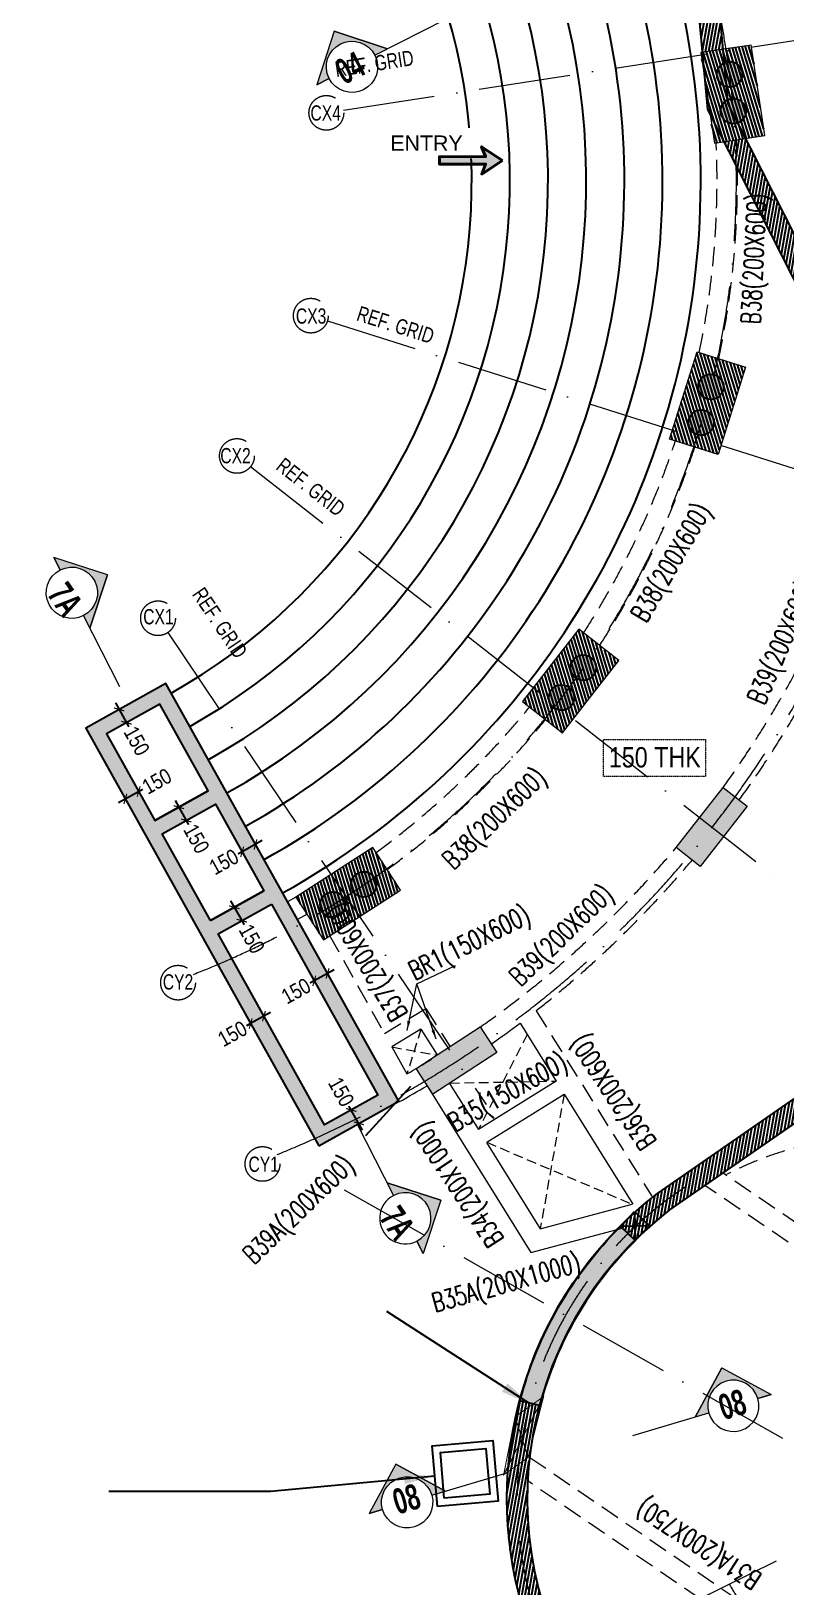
# Model space of a CAD drawing. Header units: millimetres. Extents: x -5862 to 43123, y 1699 to 58233.
# Drawn here: x 4951 to 12367, y 20808 to 36097 of the extents above; entities that cross this region are included whole.
import ezdxf

# ---------------------------------------------------------------- set-up
doc = ezdxf.new("R2010")
doc.units = ezdxf.units.MM
for name, pattern in [('ACAD_ISO10W100', [18, 12, -3, 0, -3]), ('CONTINOUS', [0]), ('HIDDEN', [9.525, 6.35, -3.175]), ('Overhead', [3.96875, 2.38125, -1.5875])]:
    doc.linetypes.add(name, pattern=pattern)
doc.layers.add('Arch-Comments', color=30, linetype='Continuous', plot=False)
for name, color, linetype in [('Dimension', 6, 'Continuous'), ('elec', 141, 'Continuous'), ('FF-SLEEVE', 1, 'Continuous'), ('FIRE', 1, 'Continuous'), ('Hatch', 8, 'Continuous'), ('Hidden', 8, 'HIDDEN'), ('S- Structural', 5, 'Continuous'), ('Staircase', 14, 'Continuous'), ('STR-RC WALL', 4, 'Continuous'), ('Structural', 5, 'Continuous')]:
    doc.layers.add(name, color=color, linetype=linetype)
for name, color, linetype, lineweight in [('Elevation-1', 41, 'Continuous', 20), ('G-ANNO-SYMB', 111, 'Continuous', 9), ('Grids', 252, 'ACAD_ISO10W100', 5), ('S - SLAB TXT', 2, 'Continuous', 13), ('S-BEAM-IDEN', 2, 'Continuous', 9), ('S-COL HATCH', 8, 'Continuous', 0), ('S-COLUMN', 6, 'Continuous', 9), ('slab thk box', 8, 'Continuous', 15), ('STR-BEAM', 2, 'CONTINOUS', 18), ('STR-CUTOUT', 1, 'Continuous', 13), ('STR-LEVEL TEXT', 110, 'Continuous', 30), ('Wall', 2, 'Continuous', 40)]:
    doc.layers.add(name, color=color, linetype=linetype, lineweight=lineweight)
doc.styles.add('Dim.s & Anno.(Misc.)', font='ARIALN.TTF')
doc.styles.add('EL', font='swisscl.ttf')
doc.styles.add('ROMANS', font='simplex.shx', dxfattribs={"width": 0.75})
doc.styles.add('S - GRID TXT', font='ARIALN.TTF')
doc.styles.add('SOBHA', font='swisscl.ttf')
doc.styles.add('SOBHA SMALL', font='arial.ttf')
doc.styles.add('Swis721 LtCn BT_B', font='', dxfattribs={"width": 0.9, "height": 250})
doc.styles.get('Swis721 LtCn BT_B').set_extended_font_data('Swis721 LtCn BT', bold=True)
doc.dimstyles.new('A-GFC-100', dxfattribs={"dimtxt": 200, "dimasz": 100, "dimexe": 100, "dimexo": 0, "dimgap": 0, "dimtad": 0, "dimdec": 0, "dimzin": 1, "dimdsep": 46, "dimtxsty": 'Dim.s & Anno.(Misc.)', "dimblk": 'ARCHTICK', "dimcen": 0, "dimdle": 100, "dimclrd": 8, "dimclre": 8, "dimclrt": 6, "dimazin": 2, "dimtfac": 1, "dimtdec": 0, "dimtmove": 0, "dimatfit": 3, "dimfxl": 1, "dimtolj": 1, "dimlwd": -1, "dimlwe": 9, "dimarcsym": 0})
doc.dimstyles.new('A-GFC-75', dxfattribs={"dimtxt": 150, "dimasz": 75, "dimexe": 75, "dimexo": 0, "dimgap": 0, "dimtad": 0, "dimdec": 0, "dimzin": 1, "dimdsep": 46, "dimtxsty": 'Dim.s & Anno.(Misc.)', "dimblk": 'ARCHTICK', "dimcen": 0, "dimdle": 75, "dimclrd": 8, "dimclre": 8, "dimclrt": 6, "dimazin": 2, "dimtfac": 1, "dimtdec": 0, "dimtmove": 0, "dimatfit": 3, "dimfxl": 1, "dimtfill": 1, "dimtolj": 1, "dimlwd": -1, "dimlwe": 9, "dimarcsym": 0})
doc.dimstyles.new('S-75', dxfattribs={"dimscale": 75, "dimtxt": 2.5, "dimasz": 1.25, "dimexe": 1, "dimexo": 1, "dimgap": 0.5, "dimtad": 1, "dimdec": 0, "dimrnd": 0.0005, "dimzin": 0, "dimdsep": 46, "dimtxsty": 'EL', "dimblk": 'ARCHTICK', "dimcen": 0.09, "dimdle": 1.5, "dimclrd": 251, "dimclre": 251, "dimclrt": 3, "dimadec": 0, "dimazin": 0, "dimtfac": 1, "dimtdec": 0, "dimtofl": 0, "dimtmove": 0, "dimatfit": 3, "dimfxl": 2, "dimtolj": 1, "dimtzin": 0, "dimlwd": -1, "dimlwe": -1, "dimarcsym": 0})
pattern_1 = [(106.919053, (-45735.756, 123313.94), (-30.37576, -9.239896), [])]

# ---------------------------------------------------------------- blocks, each defined once
blk = doc.blocks.new('_ArchTick')
at = {"color": 0, "linetype": 'ByBlock', "const_width": 0.15}
blk.add_lwpolyline([(-0.5, -0.5), (0.5, 0.5)], dxfattribs=at)
blk = doc.blocks.new('*U49')
blk.add_hatch(color=9).paths.add_polyline_path([(-129, 112), (-230, 85), (0, 0), (-12, 244), (-70, 155), (-339, 519), (-397, 476)])
at = {"color": 0}
blk.add_lwpolyline([(0, 0), (-230, 85), (-129, 112), (-397, 476), (-339, 519), (-70, 155), (-12, 244), (0, 0)], dxfattribs=at)
blk = doc.blocks.new('A$Ce47450c8')
at = {"layer": 'G-ANNO-SYMB', "extrusion": (0, 0, -1)}
h = blk.add_hatch(color=9, dxfattribs=at)
edge = h.paths.add_edge_path(flags=0)
edge.add_line((-137, 252), (0, 252))
edge.add_line((0, 252), (-390, 643))
edge.add_line((-390, 643), (-781, 252))
edge.add_line((-781, 252), (-642, 252))
edge.add_arc((-389, 252), 252, 0, 180, ccw=False)
for p, q in [((390, 643), (0, 252)), ((390, 643), (781, 252)), ((137, 252), (0, 252)), ((642, 252), (781, 252))]:
    blk.add_line(p, q, dxfattribs=at)
at = {"layer": 'G-ANNO-SYMB', "color": 1, "extrusion": (0, 0, -1)}
for p, q in [((390, 643), (0, 252)), ((781, 252), (390, 643)), ((0, 252), (137, 252))]:
    blk.add_line(p, q, dxfattribs=at)
at = {"layer": 'G-ANNO-SYMB', "color": 2, "extrusion": (0, 0, -1)}
blk.add_line((642, 252), (1423, 252), dxfattribs=at)
at = {"layer": 'G-ANNO-SYMB', "color": 5, "extrusion": (0, 0, -1)}
blk.add_line((642, 252), (781, 252), dxfattribs=at)
at = {"layer": 'G-ANNO-SYMB', "extrusion": (0, 0, -1)}
blk.add_arc((-389, 252), 252, 0, 180, dxfattribs=at)
at = {"layer": 'G-ANNO-SYMB', "color": 2, "extrusion": (0, 0, -1)}
for start, end in [(0, 180), (180, 0)]:
    blk.add_arc((-389, 252), 252, start, end, dxfattribs=at)
blk = doc.blocks.new('*D27')
at = {"layer": 'Dimension', "color": 8, "ltscale": 20, "transparency": 16777216}
for p, q in [((24803805, 12477975), (24803915, 12477779)), ((24803915, 12477779), (24803951, 12477713))]:
    blk.add_line(p, q, dxfattribs=at)
at = {"layer": 'Dimension', "color": 8, "linetype": 'HIDDEN', "lineweight": 9, "ltscale": 20, "transparency": 16777216}
for p, q in [((24803842, 12477910), (24803907, 12477947)), ((24803915, 12477779), (24803980, 12477816))]:
    blk.add_line(p, q, dxfattribs=at)
at = {"layer": 'Dimension', "color": 8, "ltscale": 20, "transparency": 16777216, "xscale": 75, "yscale": 75, "zscale": 75}
for p, rotation in [((24803842, 12477910), 119.1529117339064), ((24803915, 12477779), 299.1529117339064)]:
    blk.add_blockref('_ArchTick', p, dxfattribs=dict(at, rotation=rotation))
at = {"layer": 'Dimension', "color": 6, "ltscale": 20, "transparency": 16777216, "insert": (24804015, 12477600), "char_height": 150, "attachment_point": 5, "rotation": 299.1529, "style": 'Dim.s & Anno.(Misc.)', "bg_fill": 3, "box_fill_scale": 1.1, "bg_fill_color": 9, "bg_fill_true_color": 13158600, "bg_fill_transparency": 0}
blk.add_mtext('\\A1;150', dxfattribs=at)
blk = doc.blocks.new('*D28')
at = {"layer": 'Dimension', "color": 8, "linetype": 'HIDDEN', "lineweight": 9, "ltscale": 20, "transparency": 16777216}
for p, q in [((24804416, 12476942), (24804321, 12476889)), ((24804489, 12476811), (24804394, 12476758))]:
    blk.add_line(p, q, dxfattribs=at)
at = {"layer": 'Dimension', "color": 8, "ltscale": 20, "transparency": 16777216}
for p, q in [((24804350, 12476991), (24804460, 12476795)), ((24804460, 12476795), (24804496, 12476729))]:
    blk.add_line(p, q, dxfattribs=at)
at = {"layer": 'Dimension', "color": 8, "ltscale": 20, "transparency": 16777216, "xscale": 75, "yscale": 75, "zscale": 75}
for p, rotation in [((24804387, 12476926), 119.1529118311303), ((24804460, 12476795), 299.1529118311303)]:
    blk.add_blockref('_ArchTick', p, dxfattribs=dict(at, rotation=rotation))
at = {"layer": 'Dimension', "color": 6, "ltscale": 20, "transparency": 16777216, "insert": (24804559, 12476616), "char_height": 150, "attachment_point": 5, "rotation": 299.1529, "style": 'Dim.s & Anno.(Misc.)', "bg_fill": 3, "box_fill_scale": 1.1, "bg_fill_color": 9, "bg_fill_true_color": 13158600, "bg_fill_transparency": 0}
blk.add_mtext('\\A1;150', dxfattribs=at)
blk = doc.blocks.new('*D29')
at = {"layer": 'Dimension', "color": 8, "ltscale": 20, "transparency": 16777216}
for p, q in [((24805536, 12474934), (24805500, 12474999)), ((24805646, 12474737), (24805536, 12474934))]:
    blk.add_line(p, q, dxfattribs=at)
at = {"layer": 'Dimension', "color": 8, "linetype": 'HIDDEN', "lineweight": 9, "ltscale": 20, "transparency": 16777216}
for p, q in [((24805507, 12474917), (24805602, 12474970)), ((24805580, 12474786), (24805675, 12474839))]:
    blk.add_line(p, q, dxfattribs=at)
at = {"layer": 'Dimension', "color": 8, "ltscale": 20, "transparency": 16777216, "xscale": 75, "yscale": 75, "zscale": 75}
for p, rotation in [((24805536, 12474934), 119.1544050310055), ((24805610, 12474803), 299.1544050310054)]:
    blk.add_blockref('_ArchTick', p, dxfattribs=dict(at, rotation=rotation))
at = {"layer": 'Dimension', "color": 6, "ltscale": 20, "transparency": 16777216, "insert": (24805437, 12475112), "char_height": 150, "attachment_point": 5, "rotation": 299.1544, "style": 'Dim.s & Anno.(Misc.)', "bg_fill": 3, "box_fill_scale": 1.1, "bg_fill_color": 9, "bg_fill_true_color": 13158600, "bg_fill_transparency": 0}
blk.add_mtext('\\A1;150', dxfattribs=at)
blk = doc.blocks.new('*D30')
at = {"layer": 'Dimension', "color": 8, "linetype": 'HIDDEN', "lineweight": 9, "ltscale": 20, "transparency": 16777216}
for p, q in [((24804560, 12475760), (24804511, 12475848)), ((24804691, 12475833), (24804642, 12475921))]:
    blk.add_line(p, q, dxfattribs=at)
at = {"layer": 'Dimension', "color": 8, "ltscale": 20, "transparency": 16777216}
for p, q in [((24804744, 12475892), (24804547, 12475783)), ((24804547, 12475783), (24804482, 12475746))]:
    blk.add_line(p, q, dxfattribs=at)
at = {"layer": 'Dimension', "color": 8, "ltscale": 20, "transparency": 16777216, "xscale": 75, "yscale": 75, "zscale": 75}
for p, rotation in [((24804547, 12475783), 209.1530387908465), ((24804678, 12475856), 29.15303879084655)]:
    blk.add_blockref('_ArchTick', p, dxfattribs=dict(at, rotation=rotation))
at = {"layer": 'Dimension', "color": 6, "ltscale": 20, "transparency": 16777216, "insert": (24804369, 12475683), "char_height": 150, "attachment_point": 5, "rotation": 29.153, "style": 'Dim.s & Anno.(Misc.)', "bg_fill": 3, "box_fill_scale": 1.1, "bg_fill_color": 9, "bg_fill_true_color": 13158600, "bg_fill_transparency": 0}
blk.add_mtext('\\A1;150', dxfattribs=at)
blk = doc.blocks.new('*D31')
at = {"layer": 'Dimension', "color": 8, "ltscale": 20, "transparency": 16777216}
for p, q in [((24805369, 12476312), (24805172, 12476203)), ((24805172, 12476203), (24805107, 12476166))]:
    blk.add_line(p, q, dxfattribs=at)
at = {"layer": 'Dimension', "color": 8, "linetype": 'HIDDEN', "lineweight": 9, "ltscale": 20, "transparency": 16777216}
for p, q in [((24805333, 12476221), (24805267, 12476341)), ((24805202, 12476148), (24805136, 12476268))]:
    blk.add_line(p, q, dxfattribs=at)
at = {"layer": 'Dimension', "color": 8, "ltscale": 20, "transparency": 16777216, "xscale": 75, "yscale": 75, "zscale": 75}
for p, rotation in [((24805303, 12476276), 29.15287566476431), ((24805172, 12476203), 209.1528756647643)]:
    blk.add_blockref('_ArchTick', p, dxfattribs=dict(at, rotation=rotation))
at = {"layer": 'Dimension', "color": 6, "ltscale": 20, "transparency": 16777216, "insert": (24804993, 12476103), "char_height": 150, "attachment_point": 5, "rotation": 29.1529, "style": 'Dim.s & Anno.(Misc.)', "bg_fill": 3, "box_fill_scale": 1.1, "bg_fill_color": 9, "bg_fill_true_color": 13158600, "bg_fill_transparency": 0}
blk.add_mtext('\\A1;150', dxfattribs=at)
blk = doc.blocks.new('*D32')
at = {"layer": 'Dimension', "color": 8, "ltscale": 20, "transparency": 16777216}
for p, q in [((24804661, 12477581), (24804464, 12477471)), ((24804464, 12477471), (24804399, 12477435))]:
    blk.add_line(p, q, dxfattribs=at)
at = {"layer": 'Dimension', "color": 8, "linetype": 'HIDDEN', "lineweight": 9, "ltscale": 20, "transparency": 16777216}
for p, q in [((24804595, 12477545), (24804632, 12477479)), ((24804464, 12477472), (24804501, 12477406))]:
    blk.add_line(p, q, dxfattribs=at)
at = {"layer": 'Dimension', "color": 8, "ltscale": 20, "transparency": 16777216, "xscale": 75, "yscale": 75, "zscale": 75}
for p, rotation in [((24804464, 12477471), 209.1514263743432), ((24804595, 12477544), 29.15142637434312)]:
    blk.add_blockref('_ArchTick', p, dxfattribs=dict(at, rotation=rotation))
at = {"layer": 'Dimension', "color": 6, "ltscale": 20, "transparency": 16777216, "insert": (24804285, 12477372), "char_height": 150, "attachment_point": 5, "rotation": 29.1514, "style": 'Dim.s & Anno.(Misc.)', "bg_fill": 3, "box_fill_scale": 1.1, "bg_fill_color": 9, "bg_fill_true_color": 13158600, "bg_fill_transparency": 0}
blk.add_mtext('\\A1;150', dxfattribs=at)
blk = doc.blocks.new('*D33')
at = {"layer": 'Dimension', "color": 8, "ltscale": 20, "transparency": 16777216}
for p, q in [((24803250, 12477955), (24803447, 12478064)), ((24803447, 12478064), (24803512, 12478101))]:
    blk.add_line(p, q, dxfattribs=at)
at = {"layer": 'Dimension', "color": 8, "linetype": 'HIDDEN', "lineweight": 9, "ltscale": 20, "transparency": 16777216}
for p, q in [((24803316, 12477991), (24803352, 12477926)), ((24803447, 12478064), (24803483, 12477999))]:
    blk.add_line(p, q, dxfattribs=at)
at = {"layer": 'Dimension', "color": 8, "ltscale": 20, "transparency": 16777216, "xscale": 75, "yscale": 75, "zscale": 75}
for p, rotation in [((24803447, 12478064), 29.15462981589858), ((24803316, 12477991), 209.1546298158986)]:
    blk.add_blockref('_ArchTick', p, dxfattribs=dict(at, rotation=rotation))
at = {"layer": 'Dimension', "color": 6, "ltscale": 20, "transparency": 16777216, "insert": (24803626, 12478164), "char_height": 150, "attachment_point": 5, "rotation": 29.1546, "style": 'Dim.s & Anno.(Misc.)', "bg_fill": 3, "box_fill_scale": 1.1, "bg_fill_color": 9, "bg_fill_true_color": 13158600, "bg_fill_transparency": 0}
blk.add_mtext('\\A1;150', dxfattribs=at)
blk = doc.blocks.new('*D34')
at = {"layer": 'Dimension', "color": 8, "linetype": 'HIDDEN', "lineweight": 9, "ltscale": 20, "transparency": 16777216}
for p, q in [((24803283, 12478886), (24803189, 12478834)), ((24803356, 12478755), (24803262, 12478703))]:
    blk.add_line(p, q, dxfattribs=at)
at = {"layer": 'Dimension', "color": 8, "ltscale": 20, "transparency": 16777216}
for p, q in [((24803218, 12478936), (24803328, 12478740)), ((24803328, 12478740), (24803364, 12478674))]:
    blk.add_line(p, q, dxfattribs=at)
at = {"layer": 'Dimension', "color": 8, "ltscale": 20, "transparency": 16777216, "xscale": 75, "yscale": 75, "zscale": 75}
for p, rotation in [((24803255, 12478871), 119.1544050297627), ((24803328, 12478740), 299.1544050297627)]:
    blk.add_blockref('_ArchTick', p, dxfattribs=dict(at, rotation=rotation))
at = {"layer": 'Dimension', "color": 6, "ltscale": 20, "transparency": 16777216, "insert": (24803428, 12478561), "char_height": 150, "attachment_point": 5, "rotation": 299.1544, "style": 'Dim.s & Anno.(Misc.)', "bg_fill": 3, "box_fill_scale": 1.1, "bg_fill_color": 9, "bg_fill_true_color": 13158600, "bg_fill_transparency": 0}
blk.add_mtext('\\A1;150', dxfattribs=at)
blk = doc.blocks.new('A$Cab1eb2bb')
at = {"layer": 'Grids', "ltscale": 75}
for p, q in [((6446.6, 33618.1), (12134.2, 34498.9)), ((6288.3, 31547.4), (12167.1, 29688.7)), ((5533.9, 30115.1, 0), (10696.3, 26080.1, 0)), ((4719.8, 28484.1, 0), (7848.8, 23845.5, 0)), ((6453.6, 23008.2), (17193.1, 16922.1)), ((16754.6, 22336.7), (6309.3, 17199.9))]:
    blk.add_line(p, q, dxfattribs=at)
at = {"layer": 'Grids', "linetype": 'ByBlock', "ltscale": 75}
for centre in [(6278, 33591.8, 0), (6125.6, 31598.8), (5399.4, 30220.2, 0), (4624.3, 28625.6, 0), (4820.8, 25044), (5650.5, 23262.4, 0)]:
    blk.add_circle(centre, 170.6, dxfattribs=at)
at = {"layer": 'Grids', "ltscale": 75}
for centre, radius, start, end in [((1944.4, 32920.8, 0), 10311.3, 291.92053, 59.65162), ((1944.4, 32920.8, 0), 8362.2, 291.22254, 59.08586), ((11825.4, 19968.8), 3672.1, 123.2766, 94.37971), ((11825.4, 19968.8), 1793.4, 207.63619, 98.08684)]:
    blk.add_arc(centre, radius, start, end, dxfattribs=at)
at = {"layer": 'Grids', "color": 6, "linetype": 'ByBlock', "ltscale": 75, "style": 'SOBHA'}
for s, rotation, p in [('REF. GRID', 8.80336, (6376.4, 33942.9)), ('CX4', 0, (6121.8, 33515.7, 0)), ('CX3', 0, (5978.5, 31520.3)), ('REF. GRID', 342.45456, (6565.2, 31554.9)), ('REF. GRID', 321.98788, (5772.6, 30095.5)), ('REF. GRID', 304.00163, (4953, 28860.1))]:
    blk.add_text(s, height=150, rotation=rotation, dxfattribs=at).set_placement(p)
for s, p in [('CX2', (5236.1, 30148, 0)), ('CX1', (4478.8, 28565.5, 0)), ('CY2', (4671.1, 24976.5)), ('CY1', (5513, 23185.2, 0))]:
    blk.add_text(s, height=150, dxfattribs=at).set_placement(p)
blk = doc.blocks.new('New_sprinkler pipes')
at = {"layer": 'FIRE'}
for p, q in [((692, -1155), (697, -1437)), ((836, -1294), (555, -1300))]:
    blk.add_line(p, q, dxfattribs=at)
blk.add_lwpolyline([(692, -1155), (837, -1294), (698, -1438), (554, -1300)], close=True, dxfattribs=at)
blk = doc.blocks.new('st')
at = {"color": 1, "ltscale": 30}
blk.add_lwpolyline([(12691, 18293), (12857, 17385), (12794, 17348), (12938, 17323), (12875, 17286), (13021, 16485)], dxfattribs=at)
at = {"layer": 'Hidden', "ltscale": 25}
blk.add_arc((11836, 19971), 3583, 238.2965, 30.4239, dxfattribs=at)
at = {"layer": 'Staircase', "linetype": 'HIDDEN', "ltscale": 25}
blk.add_line((10742, 18198), (9953, 16922), dxfattribs=at)
at = {"layer": 'Staircase', "ltscale": 25}
for points in [[(13633, 21026), (14926, 21785)], [(13738, 20821), (15107, 21433)], [(13820, 20606), (15249, 21063)], [(13878, 20383), (15349, 20680)], [(13911, 20155), (15405, 20288)], [(13919, 19925), (15419, 19892)], [(13901, 19695), (15388, 19497)], [(13858, 19469), (15314, 19107)], [(13790, 19249), (15197, 18729)], [(13699, 19037), (15040, 18365)], [(12931, 18198), (13719, 16922)], [(12728, 18088), (13370, 16733)]]:
    blk.add_lwpolyline(points, dxfattribs=at)
at = {"layer": 'Staircase', "color": 1, "ltscale": 25}
for points in [[(13607, 21069), (13435, 20967)], [(13460, 20924), (13435, 20967)], [(13633, 21026), (13607, 21069)]]:
    blk.add_lwpolyline(points, dxfattribs=at)
at = {"layer": 'Staircase', "linetype": 'HIDDEN', "ltscale": 25}
for points in [[(10742, 18199), (10847, 18369)], [(10944, 18088), (10301, 16733)], [(11157, 18001), (10668, 16583)], [(11379, 17939), (11049, 16475)], [(11606, 17900), (11440, 16410)], [(12066, 17900), (12231, 16410)], [(12293, 17938), (12622, 16475)], [(12515, 18001), (13003, 16583)], [(11836, 17888), (11836, 16388)]]:
    blk.add_lwpolyline(points, dxfattribs=at)
at = {"layer": 'Staircase', "color": 1, "ltscale": 25}
for radius, start in [(2083, 295.3463), (1883, 296.9817)]:
    blk.add_arc((11836, 19971), radius, start, 30.4201, dxfattribs=at)
at = {"layer": 'Staircase', "linetype": 'HIDDEN', "ltscale": 25}
for radius, end in [(1883, 296.9817), (2083, 295.3463)]:
    blk.add_arc((11836, 19971), radius, 238.2985, end, dxfattribs=at)
at = {"ltscale": 30}
blk.add_leader([(14479, 20958), (14224, 21529)], dimstyle='A-GFC-100', override={"dimgap": 0, "dimtad": 0, "dimclrd": 6, "dimldrblk": 'Open90', "dimfxl": 0.18, "dimfxlon": 1, "dimarcsym": 1}, dxfattribs=at)
blk = doc.blocks.new('A$C7186b494')
h = blk.add_hatch(color=9)
h.dxf.hatch_style = 1
h.paths.add_polyline_path([(2201, 6519), (2396, 6471, -0.133198), (3335, 8094), (3189, 8232, 0.133065)])
at = {"layer": 'Hatch', "ltscale": 25}
h = blk.add_hatch(color=9, dxfattribs=at)
h.dxf.hatch_style = 1
edge = h.paths.add_edge_path()
edge.add_arc((4260, 19554), 125, 0, 360)
h = blk.add_hatch(color=9, dxfattribs=at)
h.dxf.hatch_style = 1
edge = h.paths.add_edge_path()
edge.add_arc((4297, 19193), 125, 0, 360)
h = blk.add_hatch(color=9, dxfattribs=at)
h.dxf.hatch_style = 1
edge = h.paths.add_edge_path()
edge.add_arc((4077, 16483), 125, 0, 360)
h = blk.add_hatch(color=9, dxfattribs=at)
h.dxf.hatch_style = 1
edge = h.paths.add_edge_path()
edge.add_arc((4077, 16483), 125, 0, 360)
h = blk.add_hatch(color=9, dxfattribs=at)
h.dxf.hatch_style = 1
edge = h.paths.add_edge_path()
edge.add_arc((3982, 16132), 125, 0, 360)
h = blk.add_hatch(color=9, dxfattribs=at)
h.dxf.hatch_style = 1
edge = h.paths.add_edge_path()
edge.add_arc((2823, 13723), 125, 0, 360)
h = blk.add_hatch(color=9, dxfattribs=at)
h.dxf.hatch_style = 1
edge = h.paths.add_edge_path()
edge.add_arc((2609, 13429), 125, 0, 360)
h = blk.add_hatch(color=9, dxfattribs=at)
h.dxf.hatch_style = 1
edge = h.paths.add_edge_path()
edge.add_arc((667, 11593), 125, 0, 360)
h = blk.add_hatch(color=9, dxfattribs=at)
h.dxf.hatch_style = 1
edge = h.paths.add_edge_path()
edge.add_arc((362, 11395), 125, 0, 360)
at = {"layer": 'S- Structural', "linetype": 'Continuous', "ltscale": 150}
h = blk.add_hatch(dxfattribs=at)
h.set_pattern_fill('ANSI31', color=9, scale=10, angle=35)
h.set_pattern_definition([(80, (-25047300.57, -12424795.03), (-31.267646158, 5.51332964), [])])
h.paths.add_polyline_path([(5146, 35269), (5055, 35448, 0.414214), (3738, 31415), (3759, 31374), (3937, 31465), (3917, 31505, -0.414214)])
h.paths.add_polyline_path([(6358, 35885), (6268, 36063), (5724, 35787), (5814, 35609)])
h.paths.add_polyline_path([(9513, 37711), (8969, 37435), (9060, 37257), (9604, 37533)])
h.paths.add_polyline_path([(10363, 37694), (10185, 37604), (10899, 36197), (11077, 36287)])
h.paths.add_polyline_path([(12449, 33586), (12271, 33495), (12906, 32244), (13085, 32334)])
h.paths.add_polyline_path([(13424, 31665), (13246, 31575), (14112, 29869), (14290, 29959)])
h.paths.add_polyline_path([(15662, 27258), (15484, 27167), (25428, 7582), (24984, 7503), (25019, 7306), (25728, 7433)])
h.paths.add_polyline_path([(7879, 12101), (6047, 15710), (5961, 15438), (7701, 12010, -0.374815), (7524, 11309), (3552, 8555, 0.032181), (3186, 8235), (3331, 8097, -0.031442), (3670, 8394), (7638, 11145, 0.374815)])
h.paths.add_polyline_path([(2392, 6472), (2198, 6520, 0.148898), (2280, 4317), (2469, 4382, -0.149142)])
h.paths.add_polyline_path([(2790, 3698), (2619, 3594, 0.202257), (5000, 1868), (5045, 2063, -0.202257)])
h.paths.add_polyline_path([(8819, 3201, -0.013348), (9001, 3406), (9070, 3563), (8900, 3664, -0.263826), (5796, 1971), (5793, 1771, 0.233174)])
h.paths.add_polyline_path([(4415, 18923), (4207, 18892), (5780, 15795), (6047, 15710)])
h.paths.add_polyline_path([(3562, 26657), (5622, 27704), (5532, 27883), (3350, 26774), (3773, 22184), (3874, 22002), (3794, 21957), (3995, 19771), (4193, 19800)])
h.paths.add_polyline_path([(4277, 30796), (4098, 30706), (5283, 28373), (5461, 28463)])
h = blk.add_hatch(dxfattribs=at)
h.set_pattern_fill('ANSI31', color=9, scale=10, angle=35)
h.set_pattern_definition(pattern_1)
h.paths.add_polyline_path([(3979, 19768), (4112, 18878), (4606, 18952), (4474, 19842)])
h = blk.add_hatch(dxfattribs=at)
h.set_pattern_fill('ANSI31', color=9, scale=10, angle=35)
h.set_pattern_definition(pattern_1)
h.paths.add_polyline_path([(4418, 16677), (4147, 15819), (3671, 15969), (3942, 16827)])
h = blk.add_hatch(dxfattribs=at)
h.set_pattern_fill('ANSI31', color=9, scale=10, angle=35)
h.set_pattern_definition(pattern_1)
h.paths.add_polyline_path([(2779, 14100), (2225, 13391), (2619, 13083), (3173, 13792)])
h = blk.add_hatch(dxfattribs=at)
h.set_pattern_fill('ANSI31', color=9, scale=10, angle=35)
h.set_pattern_definition(pattern_1)
h.paths.add_polyline_path([(0, 11467), (272, 11048), (1027, 11538), (755, 11957)])
at = {"layer": 'S-COL HATCH'}
h = blk.add_hatch(color=8, dxfattribs=at)
h.dxf.hatch_style = 1
h.paths.add_polyline_path([(4197, 12546), (4433, 12361), (3971, 11770), (3735, 11955)])
h = blk.add_hatch(color=256, dxfattribs=at)
h.dxf.hatch_style = 1
h.paths.add_polyline_path([(1810, 10192), (1973, 9940), (1344, 9532), (1181, 9784)])
h = blk.add_hatch(color=30, dxfattribs=at)
h.dxf.hatch_style = 1
h.paths.add_polyline_path([(2396, 6471, -0.133198), (3335, 8094), (3189, 8232, 0.133065), (2201, 6519)])
at = {"layer": 'S-COLUMN'}
blk.add_lwpolyline([(3979, 19768), (4112, 18878), (4606, 18952), (4474, 19842)], close=True, dxfattribs=at)
at = {"layer": 'S-COLUMN', "elevation": 0}
for points in [[(4418, 16677), (4147, 15819), (3671, 15969), (3942, 16827)], [(4197, 12546), (4433, 12361), (3971, 11770), (3735, 11955)], [(1810, 10192), (1973, 9940), (1344, 9532), (1181, 9784)]]:
    blk.add_lwpolyline(points, close=True, dxfattribs=at)
for points in [[(2779, 14100), (2225, 13391), (2619, 13083), (3173, 13792), (2779, 14100)], [(0, 11467), (272, 11048), (1027, 11538), (755, 11957), (0, 11467)]]:
    blk.add_lwpolyline(points, dxfattribs=at)
at = {"layer": 'S-COLUMN'}
blk.add_lwpolyline([(2201, 6519, -0.133065), (3189, 8232), (3335, 8094, 0.133198), (2396, 6471)], format="xyb", close=True, dxfattribs=at)
at = {"layer": 'STR-RC WALL', "linetype": 'Continuous'}
for points in [[(9001, 3406, 0.013348), (8819, 3201, -1.130648), (3552, 8555), (7524, 11309, 0.374815), (7701, 12010), (4047, 19208), (3350, 26774), (5532, 27883), (3738, 31415, -0.414214), (5055, 35448), (6268, 36063)], [(5146, 35269), (5146, 35269, 0.414214), (3917, 31505), (5800, 27795), (3562, 26657), (4242, 19264), (7879, 12101, -0.374815), (7638, 11145), (3670, 8394, 2.363286), (8761, 7653, 2.363286)]]:
    blk.add_lwpolyline(points, format="xyb", dxfattribs=at)
at = {"layer": 'STR-RC WALL'}
blk.add_lwpolyline([(2201, 6519, -0.133065), (3189, 8232), (3335, 8094, 0.133198), (2396, 6471)], format="xyb", close=True, dxfattribs=at)
at = {"layer": 'Structural', "ltscale": 25}
for centre in [(4260, 19554, 0), (4297, 19193, 0), (4077, 16483, 0), (3982, 16132, 0), (2823, 13723, 0), (2609, 13429, 0), (667, 11593, 0), (362, 11395, 0)]:
    blk.add_circle(centre, 125, dxfattribs=at)
at = {"layer": 'Staircase', "color": 6, "ltscale": 50}
blk.add_blockref('st', (-5979, -14416), dxfattribs=at)
blk = doc.blocks.new('GROUN FLOOR')
at = {"layer": 'Hatch', "ltscale": 20}
h = blk.add_hatch(dxfattribs=at)
h.set_pattern_fill('AR-CONC', color=256)
h.set_pattern_definition([(50, (-266034.76, 17478.02), (182.184669, -15.9390855), [19.05, -209.55]), (355, (-266034.76, 17478.02), (-35.2434214, 191.0568452), [15.24, -167.6405842]), (100.4514447, (-266019.58, 17476.69), (146.9412471, 175.1177519), [16.1900088, -178.0902446]), (46.1842, (-266034.76, 17528.82), (271.0790409, -42.042328), [28.575, -314.325]), (96.6355576, (-266012.17, 17525.31), (237.404134, 247.4261246), [24.2850231, -267.1356082]), (351.1841512, (-266034.76, 17528.82), (237.404134, 247.4261246), [22.859967, -251.459732]), (21, (-266009.36, 17516.12), (151.6143913, -102.2651982), [19.05, -209.55]), (326, (-266009.36, 17516.12), (61.8020283, 184.1879661), [15.24, -167.64]), (71.451445, (-265996.73, 17507.6), (213.4164193, 81.9227689), [16.1900088, -178.0899376]), (37.5, (-266034.76, 17478.02), (3.08860325, 84.55503887), [0, -165.608, 0, -170.18, 0, -168.275]), (7.5, (-266034.76, 17478.02), (66.8196625, 100.18057482), [0, -97.028, 0, -161.798, 0, -64.135]), (327.5, (-266091.4, 17478.02), (135.59059517, -5.728744), [0, -63.5, 0, -198.12, 0, -262.89]), (317.5, (-266116.8, 17478.02), (148.1291814, 25.42649103), [0, -82.55, 0, -131.572, 0, -186.69])])
h.paths.add_polyline_path([(24805216.6, 12474583.3), (24806002.6, 12475021.8), (24803713, 12479126.4), (24802927, 12478687.9)])
h.paths.add_polyline_path([(24804227.1, 12476665), (24804751.1, 12476957.3), (24805798.5, 12475079.7), (24805274.5, 12474787.4)], flags=16)
h.paths.add_polyline_path([(24804154.1, 12476796), (24803679.1, 12477647.5), (24804203.1, 12477939.8), (24804678.1, 12477088.3)], flags=16)
h.paths.add_polyline_path([(24803606.1, 12477778.5), (24803131.1, 12478630), (24803655.1, 12478922.3), (24804130, 12478070.8)], flags=16)
at = {"layer": 'slab thk box', "color": 251, "linetype": 'ByBlock'}
blk.add_lwpolyline([(24809014.9, 12478212.1), (24808013.2, 12478212.1), (24808013.2, 12478573.9), (24809014.9, 12478573.9)], close=True, dxfattribs=at)
at = {"layer": 'Staircase', "color": 1, "ltscale": 50, "elevation": 0}
for points in [[(24805216.6, 12474583.3), (24806002.6, 12475021.8), (24803713, 12479126.4), (24802927, 12478687.9)], [(24804130, 12478070.8), (24803655.1, 12478922.3), (24803131.1, 12478630), (24803606.1, 12477778.5)], [(24803606.1, 12477778.5), (24804130, 12478070.8)], [(24804154.1, 12476796), (24803679.1, 12477647.5), (24804203.1, 12477939.8), (24804678.1, 12477088.3)], [(24804154.1, 12476796), (24804678.1, 12477088.3)], [(24804751.1, 12476957.3), (24805798.5, 12475079.7), (24805274.5, 12474787.4), (24804227.1, 12476665)]]:
    blk.add_lwpolyline(points, close=True, dxfattribs=at)
for points in [[(24803515.4, 12477632.9), (24803515.4, 12477632.9)], [(24804068.3, 12476641.7), (24804068.3, 12476641.7)]]:
    blk.add_lwpolyline(points, dxfattribs=at)
at = {"layer": 'Staircase', "color": 1, "ltscale": 50}
for radius in [8010, 7635, 7260, 6885, 6510, 6135, 5760]:
    blk.add_arc((24800959.6, 12484062.3, 0), radius, 299.15304, 51.56973, dxfattribs=at)
at = {"layer": 'Staircase', "color": 8, "linetype": 'HIDDEN', "ltscale": 25}
for centre in [(24810851.1, 12471109), (24810851.2, 12471108.7)]:
    blk.add_arc(centre, 3583, 238.29593, 30.42281, dxfattribs=at)
at = {"layer": 'STR-BEAM', "ltscale": 30}
for p, q in [((24804992.5, 12477025.2, 0), (24804910.5, 12476979.5)), ((24804910.5, 12476979.3, 0), (24806006.5, 12475014.6)), ((24805101.6, 12476857.1, 0), (24805008, 12476804.8)), ((24806220.2, 12475727.1, 0), (24806379.2, 12475475.1, 0)), ((24806280.5, 12475173), (24807301.2, 12473534.8)), ((24806502.1, 12475195.7), (24806784.7, 12474742.1)), ((24806867.4, 12474616.9), (24807627.9, 12475090.6)), ((24806864, 12474614.8), (24807392.6, 12473766.2)), ((24807392.6, 12473766.2), (24808297.3, 12474007.9)), ((24807301.2, 12473534.8), (24808198, 12473774.3))]:
    blk.add_line(p, q, dxfattribs=at)
at = {"layer": 'STR-BEAM', "linetype": 'HIDDEN', "ltscale": 30}
for p, q in [((24806268.3, 12475931.9, 0), (24806506.1, 12475555.1, 0)), ((24811584.2, 12472675.7), (24809186.8, 12474315.3)), ((24811479, 12472505.4), (24809010.9, 12474193.3)), ((24809805.6, 12469796.6), (24807289.1, 12471517.7)), ((24809675.4, 12469643.3), (24807269.1, 12471289.1))]:
    blk.add_line(p, q, dxfattribs=at)
at = {"layer": 'STR-BEAM', "color": 4, "ltscale": 30, "elevation": 0}
blk.add_lwpolyline([(24804910.4, 12476979.4), (24805909.3, 12475188.9)], dxfattribs=at)
at = {"layer": 'STR-BEAM', "linetype": 'HIDDEN', "ltscale": 30, "elevation": 0}
blk.add_lwpolyline([(24805320.2, 12476655.4), (24805861.8, 12475684.4), (24806268.3, 12475931.9)], dxfattribs=at)
at = {"layer": 'STR-BEAM', "linetype": 'HIDDEN', "ltscale": 30}
blk.add_lwpolyline([(24807353, 12475910.3), (24808489.2, 12474086.3)], dxfattribs=at)
at = {"layer": 'STR-BEAM', "ltscale": 30, "elevation": 0}
blk.add_lwpolyline([(24806220.2, 12475727.1), (24805935, 12475553.4), (24806082.9, 12475288.3)], dxfattribs=at)
at = {"layer": 'STR-BEAM', "ltscale": 30}
for points in [[(24807193.7, 12475787.7), (24807548.6, 12475217.9), (24806784.7, 12474742.1)], [(24807627.8, 12475090.9), (24808301.7, 12474009.1)]]:
    blk.add_lwpolyline(points, dxfattribs=at)
at = {"layer": 'STR-BEAM', "linetype": 'HIDDEN', "ltscale": 30}
for centre, radius, start, end in [((24800959.7, 12484062, 0), 8170, 348.11093, 2.64112), ((24800959.7, 12484062, 0), 8370, 347.97587, 2.78106), ((24800959.7, 12484062, 0), 8170, 327.08181, 341.79018), ((24800959.7, 12484062, 0), 8370, 326.95963, 341.80657), ((24800961.2, 12484061.3, 0), 10158.3, 324.09341, 340.36209), ((24800960.6, 12484061.6, 0), 10359, 324.05587, 340.40256), ((24800959.7, 12484062, 0), 8170, 306.15531, 320.76333), ((24800959.7, 12484062, 0), 8370, 306.0796, 320.79245), ((24800960.4, 12484060.1, 0), 10158.8, 305.10835, 319.87229), ((24800924.2, 12484098.3, 0), 10410.2, 308.13702, 319.88107), ((24810851.1, 12471108), 3583.9, 61.49702, 117.00421)]:
    blk.add_arc(centre, radius, start, end, dxfattribs=at)
at = {"layer": 'STR-BEAM', "ltscale": 30}
for centre, radius, start, end in [((24800924.2, 12484098.3, 0), 10410.2, 305.10974, 307.03084), ((24790582.9, 12501435.6, 0), 30396.2, 300.65917, 301.1926), ((24800689.8, 12484525.3), 10896, 299.18792, 300.87052)]:
    blk.add_arc(centre, radius, start, end, dxfattribs=at)
at = {"layer": 'STR-CUTOUT', "color": 1, "linetype": 'HIDDEN', "ltscale": 15}
for p, q in [((24806220.2, 12475727.1), (24806082.9, 12475288.3, 0)), ((24807264.1, 12475674.6), (24806784.6, 12474742.3)), ((24805935, 12475553.4), (24806379.2, 12475475.1, 0)), ((24806504.7, 12475198.9, 0), (24807548.6, 12475217.9)), ((24807627.9, 12475090.6), (24807392.6, 12473766.3)), ((24806867.4, 12474616.9), (24808297.3, 12474007.9))]:
    blk.add_line(p, q, dxfattribs=at)
at = {"layer": 'Elevation-1', "ltscale": 20}
for p, rotation in [((24805310.3, 12484784.7, 0), 26.9190531349029), ((24802390.5, 12480250), 296.9190531356034), ((24805783.7, 12470726.3), 16.51444080652697)]:
    blk.add_blockref('A$Ce47450c8', p, dxfattribs=dict(at, rotation=rotation))
for p, xscale, rotation in [((24806018.2, 12473409.3, 0), -0.9999999999999994, 296.9190531333126), ((24809734.1, 12471896.1), -1, 16.51444080652699)]:
    blk.add_blockref('A$Ce47450c8', p, dxfattribs=dict(at, xscale=xscale, rotation=rotation))
at = {"layer": 'G-ANNO-SYMB', "color": 1, "char_height": 250, "width": 333.094, "line_spacing_factor": 0.964267, "style": 'Swis721 LtCn BT_B'}
for s, insert, attachment_point, rotation in [('04', (24805466, 12485286.9, 0), 2, 26.91905), ('7A', (24802624.8, 12479881.3), 8, 304.507), ('7A', (24805887.5, 12473753.4), 8, 304.507), ('08', (24809244.1, 12472161), 2, 16.51444), ('08', (24806042, 12471232.3), 2, 16.51444)]:
    blk.add_mtext(s, dxfattribs=dict(at, insert=insert, attachment_point=attachment_point, rotation=rotation))
at = {"layer": 'S - SLAB TXT', "color": 3, "linetype": 'Continuous', "style": 'S - GRID TXT'}
blk.add_text('150 THK', height=200, rotation=359.98928, dxfattribs=at).set_placement((24808066.3, 12478300.4))
at = {"layer": 'S-BEAM-IDEN', "color": 3, "style": 'ROMANS', "width": 0.7}
for s, rotation, p in [('B38(200X600)', 87.18377, (24809552.1, 12482653.7)), ('B38(200X600)', 59.99525, (24808433.1, 12479711.6, 0)), ('B39(200X600)', 66.65712, (24809592, 12478904.4)), ('B38(200X600)', 43.97984, (24806540, 12477286.7, 0)), ('B39(200X600)', 43.97984, (24807198.8, 12476139.5)), ('B37(200X600)', 120.36211, (24806097.1, 12475880.4, 0)), ('BR1(150X600)', 27.01798, (24806159.8, 12476202.1, 0)), ('B36(200X600)', 123.5403, (24808542.3, 12474622.2, 0)), ('B35(150X600)', 29.55612, (24806554.9, 12474713)), ('B34(200X1000)', 123.5403, (24807044.1, 12473666.8, 0)), ('B39A(200X600)', 43.97984, (24804580.3, 12473406.3, 0)), ('B35A(200X1000)', 15.79596, (24806358.9, 12472943.9)), ('B31A(200X750)', 146.74347, (24809582.6, 12470365.3, 0))]:
    blk.add_text(s, height=187.5, rotation=rotation, dxfattribs=at).set_placement(p)
at = {"layer": 'Arch-Comments', "ltscale": 20}
blk.add_leader([(24806119.1, 12475165.1), (24805676.9, 12474681.9)], dimstyle='A-GFC-75', override={"dimgap": 0, "dimtad": 0}, dxfattribs=at)
at = {"layer": 'Elevation-1', "ltscale": 20}
for points in [[(24806369, 12475631.7, 0), (24806178.6, 12476174, 0), (24806560.1, 12476355.1, 0)], [(24806084.1, 12475716.7, 0), (24806178.6, 12476174, 0)]]:
    blk.add_leader(points, dimstyle='S-75', override={"dimgap": 0.5, "dimtad": 0}, dxfattribs=at)
at = {"layer": 'STR-LEVEL TEXT', "ltscale": 50, "insert": (24806275.2, 12484435.8, 0), "char_height": 150, "attachment_point": 5, "style": 'SOBHA SMALL', "bg_fill": 2}
blk.add_mtext('ENTRY ', dxfattribs=at)
at = {"layer": 'Dimension', "ltscale": 20}
for p1, p2, distance, picture, middle in [((24803841.7, 12477910, 0), (24803914.8, 12477779, 0), 0, '*D27', (24804014.6, 12477600.1)), ((24804416.1, 12476942.2, 0), (24804489.1, 12476811.2, 0), -33.7, '*D28', (24804559.5, 12476615.8)), ((24804691.1, 12475833.2, 0), (24804560.1, 12475760.2, 0), -26, '*D30', (24804368.5, 12475683.1)), ((24805580.1, 12474786.1, 0), (24805507.1, 12474917.1, 0), -33.7, '*D29', (24805436.7, 12475112.5))]:
    dim = blk.add_aligned_dim(p1=p1, p2=p2, distance=distance, dimstyle='A-GFC-75', dxfattribs=at)
    dim.commit()
    dim.dimension.update_dxf_attribs({"geometry": picture, "text_midpoint": middle})
at = {"layer": 'Wall', "color": 4, "ltscale": 50, "xscale": -1, "rotation": 126.4946271897625}
blk.add_blockref('*U49', (24807021.5, 12484266.4, 0), dxfattribs=at)
at = {"layer": 'Dimension', "ltscale": 20}
for p1, p2, distance, picture, middle in [((24803315.6, 12477991.3, 0), (24803446.6, 12478064.3, 0), 0, '*D33', (24803625.6, 12478164.2)), ((24804595.1, 12477544.9, 0), (24804464.2, 12477471.8, 0), 0.5, '*D32', (24804285.5, 12477371.5)), ((24805333.3, 12476221.3), (24805202.4, 12476148.3, 0), -62.2, '*D31', (24804993.2, 12476102.8))]:
    dim = blk.add_aligned_dim(p1=p1, p2=p2, distance=distance, dimstyle='A-GFC-75', dxfattribs=at)
    dim.commit()
    dim.dimension.update_dxf_attribs({"geometry": picture, "text_midpoint": middle})
dim = blk.add_aligned_dim(p1=(24803282.7, 12478886.3, 0), p2=(24803355.8, 12478755.3, 0), distance=-32, dimstyle='A-GFC-75', dxfattribs=at)
dim.commit()
dim.dimension.update_dxf_attribs({"geometry": '*D34', "text_midpoint": (24803427.6, 12478560.8)})

msp = doc.modelspace()

# ---------------------------------------------------------------- block references
at = {"layer": 'S-COLUMN', "color": 1}
msp.add_blockref('A$C7186b494', (7553.3, 16118.2), dxfattribs=at)

# ---------------------------------------------------------------- next in the draw order: block references
at = {"layer": 'STR-BEAM', "color": 1, "linetype": 'Overhead'}
msp.add_blockref('GROUN FLOOR', (-24797439.2, -12449439.7), dxfattribs=at)

# ---------------------------------------------------------------- next in the draw order: block references
at = {"layer": 'Grids', "ltscale": 20}
msp.add_blockref('A$Cab1eb2bb', (1573.9, 1701.7), dxfattribs=at)

# ---------------------------------------------------------------- next in the draw order: linework, layer by layer
at = {"layer": 'elec', "color": 1, "ltscale": 20, "const_width": 10}
for points in [[(9985.9, 22678.3), (9706.3, 22479.9), (9594.3, 21910), (9834.1, 22080.1), (9985.9, 22678.3)], [(9985.9, 22678.3), (9594.3, 21910)], [(9706.3, 22479.9), (9834.1, 22080.1)]]:
    msp.add_lwpolyline(points, dxfattribs=at)
at = {"layer": 'elec', "ltscale": 20}
for points in [[(8942.7, 21598.1), (8890.7, 22195.8), (9488.5, 22247.8), (9540.5, 21650.1)], [(9011, 21679.3), (8972, 22127.6), (9420.3, 22166.6), (9459.3, 21718.3)]]:
    msp.add_lwpolyline(points, close=True, dxfattribs=at)

# ---------------------------------------------------------------- next in the draw order: block references
at = {"layer": 'FF-SLEEVE', "color": 40, "ltscale": 20, "true_color": 0xf8d731}
msp.add_blockref('New_sprinkler pipes', (10189, 25650.7), dxfattribs=at)

# ---------------------------------------------------------------- next in the draw order: leaders
at = {"layer": 'elec', "ltscale": 20}
for points in [[(9856.6, 22603.5), (8446.9, 23515.4)], [(8916.7, 21896.9), (7306.7, 21743.9), (5715.5, 21743.9)]]:
    msp.add_leader(points, dimstyle='A-GFC-75', override={"dimasz": 300}, dxfattribs=at)

doc.saveas('drawing.dxf')
